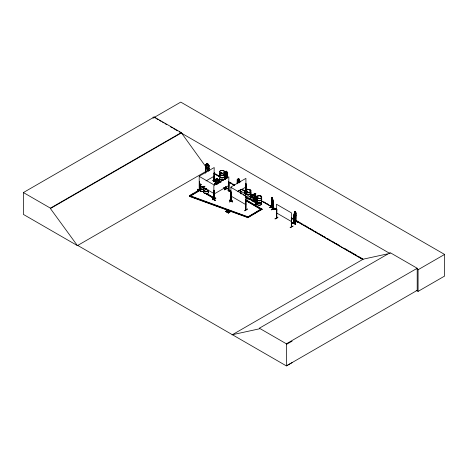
<?xml version="1.0" encoding="UTF-8"?>
<svg xmlns="http://www.w3.org/2000/svg" width="468" height="468" viewBox="0 0 468 468"><rect width="100%" height="100%" fill="white"/><g stroke="black" fill="none" stroke-linecap="round" stroke-linejoin="round"><path stroke-width="0.7" d="M215.251 179.542L215.613 183.561L217.345 183.918C215.76 184.907 215.572 182.304 215.35 183.415L217.433 183.848M294.079 214.923L294.079 223.605L294.53 213.192M295.84 212.285L295.77 221.814L295.992 221.604M295.992 221.627L295.981 221.276L295.647 221.463M252.094 197.73L252.205 196.589L253.527 194.553L254.223 194.46L254.949 193.331C257.224 193.378 253.843 196.384 255.85 193.846M271.586 207.336L273.002 209.442M273.154 209.371L273.002 208.868M272.891 209.237L273.002 209.184M295.794 215.128L295.647 216.403L295.84 215.145M292.149 223.131C295.448 223.043 298.379 225.459 292.149 223.131L295.723 224.125L292.243 222.996M292.243 222.879L295.729 223.973M220.58 172.686L220.75 172.423L220.563 172.791M221.189 172.739L220.878 172.44L221.189 172.622M223.376 171.077L223.505 171.007M247.186 191.804L246.888 191.623L247.391 191.921M246.882 191.769L247.18 191.634M247.344 191.804L247.367 191.874M249.889 190.242L249.736 190.248M249.953 190.066L250.047 190.248M257.622 198.075C258.839 197.876 256.909 197.859 258.026 198.175M257.833 198.221L258.266 198.122L258.067 197.765M260.846 196.449L260.606 196.267L260.898 196.472M260.764 196.461L260.711 196.227M269.773 207.675L272.862 206.961M197.66 189.435C206.335 194.495 191.95 185.72 200.491 191.055M197.794 189.195L200.632 190.792M197.788 189.335L200.608 190.962M212.308 198.724L212.466 198.461L215.292 200.076L215.14 200.345L212.308 198.724L215.14 200.339M215.268 200.24L212.425 198.643M229.367 200.269C238.621 205.511 223.464 196.384 232.204 201.872M225.898 173.622L224.95 172.984L225.675 173.985L224.921 175.477L225.927 174.143C226.354 175.693 227.758 174.704 226.155 173.85L226.904 172.44L225.915 173.529M227.29 176.237L224.546 177.021L227.29 176.237L227.688 175.055M225.781 188.727L225.833 187.849M225.547 188.75L225.892 187.855M226.506 212.103L226.793 211.22L227.992 211.244L226.793 211.401L226.284 211.975L226.84 210.401L226.834 211.249L227.992 211.244M228.331 213.156L228.618 212.273L229.817 212.121L228.618 212.454L228.331 213.156L228.337 212.296L227.161 212.302L227.378 212.607L228.378 212.144L227.161 212.302M226.284 211.975L226.84 210.401M228.659 211.454L228.887 211.764L228.659 211.454L228.378 212.326L227.161 212.484M272.323 200.07L272.592 199.473L272.75 202.194L272.335 200.556L271.92 200.983L272.23 200.169L271.931 198.514L272.282 200.035M226.793 211.401L227.062 210.53M228.109 213.028L228.337 212.472M228.887 211.583L228.659 212.302L229.817 212.296M209.079 168.328C209.184 171.189 201.772 166.807 208.664 169.322L209.085 168.398M197.835 191.032L200.076 189.715A2.48 1.433 0 0 0 200.924 191.201A2.48 1.433 0 0 0 203.674 191.313A2.48 1.433 0 0 1 200.924 191.201A2.48 1.433 0 0 1 200.041 189.704M229.531 202L232.186 200.333M232.321 200.38L229.548 201.878M275.079 218.889L277.875 217.257M225.64 188.809L223.932 187.785M199.198 190.3L199.21 176.19L214.209 167.532L213.923 181.619L214.291 181.531M214.227 198.666L214.069 198.426M230.894 200.965L231.303 200.854L230.929 200.983M230.899 201.269L231.315 201.38L231.28 192.717L230.929 192.629L231.28 192.717M245.636 209.483C246.671 209.506 244.945 209.576 245.952 209.962L245.922 196.028L230.929 187.37M245.636 209.799L245.764 201.082L245.811 209.752M240.581 193.664L240.581 191.108L255.575 199.766C255.914 206.651 255.54 203.989 255.294 204.288M276.863 217.953L276.453 217.831L276.769 218.006M276.5 217.872L276.728 218.328M276.5 218.187L276.483 204.241L291.476 212.899L291.511 226.84L291.377 226.301M291.236 226.699L291.611 226.453L291.195 226.43M295.992 221.288L295.671 221.733M199.239 190.026L199.59 189.686L199.28 189.868M214.11 181.338L214.046 181.678L214.303 181.508M228.981 190.815L228.852 182.087L228.671 190.967L228.94 190.827M231.303 200.538L230.917 200.632M217.386 183.924L215.286 183.526C215.134 177.079 215.836 178.021 215.596 183.561M215.379 182.848L214.373 184.491L215.572 182.906M215.572 182.725L214.584 184.532M215.233 182.421L215.631 183.538L217.386 183.702M218.638 179.823L218.977 179.893L218.638 179.823L218.591 183.456M216.479 179.414L215.625 179.267L218.486 179.858L218.878 180.332M216.503 179.484L216.479 178.349L217.708 178.606L217.649 179.718L218.263 180.203L218.263 182.192L217.649 182.918L216.503 182.678L215.888 181.701L215.888 179.712L216.503 179.484L216.52 178.396M215.613 183.561L215.643 179.092M218.486 179.858L218.936 180.297M244.378 193.389C249.257 185.217 243.974 195.489 244.384 192.874L247.332 189.06L248.414 189.686M244.407 192.892L246.308 189.961M246.209 191.108L244.887 193.144L245.109 193.775M246.344 191.886L245.349 193.413L246.209 193.91M253.042 194.261C249.368 200.614 251.31 195.308 253.609 194.056L255.756 195.296L255.791 195.864M255.007 199.415L256.926 196.507M255.06 199.444L256.932 196.525M256.528 199.087L257.195 198.069M244.553 193.495L246.507 190.494M244.624 193.547L246.577 190.552M250.994 197.911L253.516 194.413L251.632 197.467M251.064 197.964L253.34 194.314M251.17 198.011L253.516 194.413M253.246 199.21L255.598 195.612M253.317 199.269L255.663 195.671M253.492 199.368L255.768 195.718M254.931 200.199L257.207 196.542M255.037 200.24L256.99 197.244M255.107 200.298L257.061 197.303L256.072 198.824L255.961 199.959L256.821 200.456M256.329 202.644L257.113 201.445M256.4 202.697L257.184 201.497M205.739 165.379L205.405 165.303L205.739 165.379L205.739 172.593M208.71 166.029L209.091 166.029L208.71 166.029L208.71 171.083M205.405 173.242L205.434 164.654L206.645 164.549L206.066 164.835L206.066 166.824L206.675 167.813L207.81 168.065L208.418 167.351L208.418 165.362L207.81 164.871M206.634 164.572L206.645 163.484L207.862 163.753L207.827 169.135M205.417 167.532L205.785 168.685M207.868 164.888L209.085 165.537L208.634 165.017L205.821 164.362L205.411 164.683M209.067 165.491L209.044 170.434M220.51 172.54L220.545 172.838M221.153 172.791L220.82 172.821M247.344 191.623L246.782 191.874M260.5 196.373L260.606 196.42M271.668 207.201L273.183 209.389M295.647 221.779L295.963 212.958L295.957 221.639L294.109 223.593L294.132 214.701M295.963 212.958L295.665 213.098M294.179 220.837L297.771 222.019L294.278 220.896M294.132 223.049L295.647 221.551M295.846 221.469L293.939 223.564L293.886 214.239L295.601 212.103L295.823 212.32M297.759 222.007L294.196 220.972M271.744 202.176L272.873 203.826L271.703 202.188L271.75 197.888L272.037 198.374M295.144 216.871L295.168 211.483L294.524 212.144L294.53 217.485M294.588 212.168L295.179 211.554M294.536 213.63L295.144 212.963M294.547 215.567L295.144 214.952M294.085 217.942L295.63 216.386L294.144 217.948L294.115 213.63M247.332 216.889L190.189 196.115L189.645 195.53L248.011 216.865L247.595 217.515L189.78 196.496L190.189 195.846L199.625 190.4L199.462 181.303L199.59 181.736L199.333 181.59M189.78 196.496L199.561 190.704L199.462 181.303M226.489 177.746L227.068 177.22L227.068 175.231L226.489 174.546L226.489 172.569L225.406 172.891L225.406 174.874L224.827 175.898L224.827 177.887L225.406 178.068L225.389 179.203M213.87 199.38L213.858 185.486L228.852 176.828L228.671 190.967M228.951 182.146L228.717 190.95L228.6 190.546L228.981 190.47L228.694 190.651M231.256 200.567L231.075 200.69M215.233 179.566L215.643 179.244M246.952 191.558L246.847 191.921M239.47 182.081L239.072 179.033L238.148 178.571L238.183 179.618L237.194 179.431L237.212 183.655M225.623 186.65L225.623 188.82L225.716 187.305M227.506 188.189C224.804 189.464 221.814 191.277 227.506 188.183M252.96 198.227L253.984 197.619L255.312 195.583L255.089 194.957M199.561 181.362L199.35 190.16M213.923 181.619L214.209 172.791L214.303 181.543M214.069 181.654L214.303 172.85M213.028 180.566L215.719 182.093L212.87 180.478M214.209 181.134L214.022 181.449M200.093 189.593L197.701 190.985L200.205 189.704M214.332 193.723L214.362 198.923L213.946 198.801L214.075 190.102L214.087 199.239M213.958 190.804L213.929 199.479L214.139 198.923M230.35 191.564L227.518 189.949M212.917 199.59C221.639 194.706 207.09 203.165 215.73 197.982M213.069 199.836L215.865 198.216M213.999 199.45L214.209 190.651M245.665 191.43L245.916 183.631L246.016 190.64M245.758 191.482L246.016 183.69M240.675 191.517L240.675 193.606M245.729 192.085L244.723 191.389M245.489 192.015L244.735 191.406M231.016 201.211L231.28 201.339M245.671 209.834L245.764 201.082M246.022 201.228L245.671 201.141M255.335 204.446L255.417 200.035L255.703 204.522M255.674 200.175L255.323 200.088M247.42 208.962L244.758 210.822M257.078 203.738L254.299 205.382M276.582 209.448L276.57 218.082M275.102 218.936L277.898 217.117L275.102 218.755M276.483 218.164L276.863 218.234M291.576 218.106L291.225 218.018M290.16 227.624L293.108 226.062L290.178 227.594M77.758 245.448L77.454 245.63L23.4 214.42L23.4 192.553L154.229 117.018L181.239 132.608L205.674 166.544M154.229 117.018L154.229 117.421L180.759 102.106L444.6 254.434L444.6 276.079L418.07 291.394L416.175 290.295M23.4 192.553L50.409 208.143L181.239 132.608M292.102 362.63L286.375 365.894L77.723 245.431L77.413 245.606L50.409 208.547L181.239 133.011M77.413 245.606L208.552 169.896M206.084 180.882L214.209 176.19M189.645 195.53L199.017 190.119L199.561 190.435M189.645 195.799L194.015 193.272M195.267 192.553L199.017 190.388L199.561 190.704M205.159 193.243L205.709 192.927L215.081 198.338L214.531 198.923L205.159 193.243L214.531 198.654L215.081 198.338M237.492 179.221L239.657 180.467L239.961 182.456M237.305 179.993L237.305 183.602M213.858 194.144L228.852 185.486M237.194 182.286L237.481 183.509L237.258 182.28M231.028 191.196L229.162 190.119L228.612 190.435L231.104 191.868M238.633 190.915L241.465 189.318L238.674 191.096M238.657 190.944L241.465 189.318M237.791 191.722L245.916 187.03M245.244 197.174L246.496 196.449M249.298 198.953L249.889 198.871L252.334 200.281L252.334 200.813L249.889 199.397L249.298 199.479L249.298 198.953L250.386 198.321M249.298 199.479L250.386 198.853M254.13 199.216L255.154 198.625L255.382 199.286L255.154 198.625M253.504 200.368L252.252 201.088L252.334 200.281M254.13 199.479L255.382 198.754M253.165 201.181L253.755 201.1L256.195 202.515L256.195 203.042L253.755 201.632L253.165 201.714L253.165 201.181L254.253 200.556M257.371 202.597L256.119 203.323L256.195 202.515M255.914 202.673L257.371 202.071M245.343 199.462L262.15 209.167L247.771 217.737L247.227 217.421L261.056 209.167L247.853 217.058M247.227 217.152L247.771 217.468L262.15 209.167M232.058 334.889L363.197 259.173L387.358 253.919M232.362 334.708L259.371 328.834L259.371 328.208L390.201 252.673L417.21 268.263L417.21 290.359L286.375 365.894L286.375 343.799L417.21 268.263M390.201 253.299L389.897 253.48L179.355 131.923M416.818 269.024L418.07 269.749L444.6 254.434M286.375 344.43L292.102 341.166M215.303 183.105L215.637 183.479M220.545 172.522L221.025 172.616M221.071 172.791L220.65 172.674M260.658 196.232L260.764 196.531M215.262 183.503L215.221 183.169L218.018 183.743M227.349 173.254L224.605 174.043L227.349 173.254L227.67 174.225M226.547 177.793L227.705 177.068L227.319 177.536L224.634 178.296L224.248 178.056M225.348 171.423L226.53 171.101L226.489 172.212L227.068 172.394L226.489 177.39L225.003 177.875L225.74 176.43C224.137 175.576 225.541 174.587 225.968 176.132L226.974 174.798L226.219 176.296L226.945 177.296L225.991 176.606L225.4 177.717L225.406 175.722L224.827 175.05L225.348 171.423L225.365 172.511L224.576 172.745M226.471 172.189L227.688 172.195L227.629 177.887M227.261 171.984L224.593 172.774L224.248 173.236A2.515 1.451 0 0 1 222.464 175.424A2.515 1.451 0 0 1 219.703 173.61M227.249 172.862C227.986 172.282 226.658 177.115 227.308 177.98M272.078 197.303L272.739 199.795L272.499 202.281L271.814 200.427L272.078 197.303L272.557 197.999M271.557 198.058L271.563 207.371M271.715 198.648L271.738 207.552L271.849 202.451M272.516 199.076L272.867 199.52L271.709 197.9M272.996 200.152L272.826 199.526M273.055 208.909L272.867 209.266L273.019 200.55L273.148 209.401M272.867 206.838L269.714 207.593L272.797 206.891M272.873 208.985L271.768 207.324M271.253 209.676L275.032 209.132L271.264 209.711M271.253 209.857L274.962 209.003M225.693 188.393L225.909 188.943L224.037 187.773M246.671 194.173L245.998 194.343M226.834 211.068L227.992 211.068M225.336 211.249L226.553 211.091M225.336 211.431L226.512 211.419M229.817 212.121L228.659 212.121L228.618 212.454M212.911 180.613L215.736 182.222M244.606 191.453L245.729 191.962M247.116 191.933L246.864 191.874M276.6 218.106L276.74 209.646M291.318 226.617L291.318 217.959M199.491 189.628L199.485 190.47M215.549 183.251L215.292 183.199M218.503 179.835L217.708 179.671L217.708 178.606M206.675 164.97L207.81 165.222M206.675 166.959L207.81 167.211M293.886 217.099L294.161 217.895M189.78 196.221L247.595 217.246M224.587 187.861L226.015 188.563L224.488 187.914M223.938 187.826L225.88 188.932L225.88 186.796M228.671 190.739L231.104 192.143M229.484 200.187L232.356 201.802M223.961 187.767L225.553 188.686M154.229 117.421L155.487 118.147M156.745 118.872L158.003 119.597M159.255 120.323L161.138 121.411M162.396 122.136L163.654 122.862M164.911 123.587L166.795 124.675M170.563 126.851L172.446 127.939M173.704 128.665L177.471 130.835M239.072 179.033L238.148 178.501L238.148 179.636L237.685 179.724L238.148 182.83M255.815 193.881L254.949 193.331L254.241 194.419M215.496 173.903L217.392 174.997M218.65 175.722L219.913 176.454M230.016 182.286L231.274 183.011M233.169 184.105L234.433 184.837M242.009 189.207L245.162 191.032M250.842 194.308L252.738 195.402M255.259 196.858L256.522 197.59M264.098 201.96L265.362 202.691M266.625 203.422L268.515 204.51M269.779 205.241L271.042 205.973M275.459 208.523L276.723 209.249M291.868 217.994L294.395 219.451M295.659 220.182L302.603 224.19M303.861 224.921L308.283 227.471M309.541 228.197L313.964 230.753M315.221 231.479L317.117 232.573M318.38 233.304L319.644 234.029M320.908 234.76L322.797 235.854M324.061 236.58L325.324 237.311M327.214 238.405L328.477 239.13M329.741 239.862L331.005 240.587M332.9 241.681L334.158 242.412M335.421 243.138L339.838 245.694M344.261 248.245L348.046 250.427M349.309 251.158L356.885 255.528M358.143 256.259L362.565 258.81M213.929 173.353L219.609 176.629M228.442 181.73L234.755 185.375M241.699 189.382L245.484 191.57M250.538 194.489L252.427 195.577M254.955 197.04L256.218 197.765M261.267 200.684L277.044 209.793M291.564 218.176L362.887 259.354M207.833 170.013L209.102 170.744M214.168 173.669L219.235 176.594M228.735 182.081L233.801 185.006M242.032 189.756L245.197 191.587M254.697 197.069L255.961 197.8M261.659 201.088L271.159 206.575M272.429 207.306L276.225 209.5M292.055 218.638L362.981 259.588M244.46 193.448L246.484 194.571M276.483 212.899L291.476 221.557M255.124 200.977L256.768 201.93L255.148 200.994M250.169 198.707L252.591 200.105M254.036 200.936L256.458 202.334M240.581 193.272L241.827 193.998M243.079 194.717L255.575 201.93M250.169 199.233L251.989 200.286M254.036 201.468L256.458 202.866M252.047 200.444L252.252 201.088M230.408 191.108L229.162 190.119M245.343 199.731L259.664 207.997M260.91 208.716L262.15 209.436M245.419 200.134L261.606 209.752L245.419 200.409M199.239 176.389L214.233 185.047M230.929 196.028L245.922 204.686M199.239 185.047L214.233 193.705M206.329 193.559L215.081 198.607M259.371 328.208L286.375 343.799M224.207 178.086L225.389 178.138L225.371 179.18M225.974 188.838L225.974 186.738M253.908 198.783L255.832 195.87L255.739 195.279M271.697 207.546L271.768 207.008M247.426 209.102L244.647 210.752M215.748 198.134L212.934 199.737M224.424 173.698L224.488 179.542M207.388 168.895L208.248 170.071M272.13 197.666L272.423 198.438L272.13 198.017M294.232 215.894L294.547 216.415L295.466 214.625L295.203 211.501M239.932 181.017L239.072 180.098L239.008 179.069M239.206 182.543L238.809 181.543L239.4 180.701L239.078 180.513L238.61 181.18L237.896 179.776L238.428 181.315C237.147 181.929 238.294 183.152 238.627 181.666L239.113 182.947M205.47 167.515L205.838 168.626M244.425 192.88L244.518 193.436M418.07 269.749L418.07 291.394M276.834 209.594L276.769 218.322M273.019 200.134L273.037 209.453M272.095 197.361L272.095 198.426M256.119 202.79L256.119 203.323M255.417 200.035L255.417 204.364M253.755 201.1L253.755 201.632M253.393 201.31L253.393 201.843M249.889 198.871L249.889 199.397M249.526 199.081L249.526 199.608M245.916 191.974L245.916 178.372L230.917 187.03L230.929 201.322L231.022 192.57M245.583 196.186L245.583 196.718M240.932 191.664L240.932 193.752M240.833 191.722L240.833 193.81M237.463 180.198L237.463 183.801M231.186 192.775L231.215 201.451M231.11 200.485L231.128 201.433M227.565 172.768L227.565 174.207M227.565 176.372L227.565 177.817M218.977 179.893L218.977 182.742M218.93 179.964L218.93 182.812M208.757 165.953L208.757 171.007M207.862 163.753L207.85 164.841M206.686 163.525L206.669 168.884M205.791 165.303L205.791 172.516M153.171 116.936L153.171 118.369M50.409 208.143L50.409 208.547M261.425 200.971A2.515 1.451 0 0 1 259.249 203.153A2.515 1.451 0 0 1 257.072 200.971M261.396 201.123A2.48 1.433 0 0 1 259.249 203.27A2.48 1.433 0 0 1 257.102 201.123M261.39 202.989A2.469 1.427 0 0 1 259.249 205.124A2.469 1.427 0 0 1 257.107 202.989M261.396 203.124A2.48 1.433 0 0 1 259.249 205.271A2.48 1.433 0 0 1 257.102 203.124M261.425 198.584A2.515 1.451 0 0 1 259.249 200.76A2.515 1.451 0 0 1 257.072 198.584M261.396 200.719A2.48 1.433 0 0 1 259.249 202.872A2.48 1.433 0 0 1 257.102 200.719M261.396 198.73A2.48 1.433 0 0 1 259.249 200.883A2.48 1.433 0 0 1 257.102 198.73M261.425 200.848A2.515 1.451 0 0 1 259.249 203.03A2.515 1.451 0 0 1 257.072 200.848M261.425 198.461A2.515 1.451 0 0 1 259.249 200.637A2.515 1.451 0 0 1 257.072 198.461M261.396 198.333A2.48 1.433 0 0 1 259.249 200.479A2.48 1.433 0 0 1 257.102 198.333M250.175 198.467A2.463 1.422 0 0 1 246.928 198.59A2.463 1.422 0 0 1 246.297 196.747M250.567 196.747A2.463 1.422 0 0 1 250.813 197.092M250.181 198.602A2.475 1.427 0 0 1 246.923 198.724A2.475 1.427 0 0 1 246.285 196.876M250.573 196.876A2.475 1.427 0 0 1 250.825 197.221M250.608 192.336A2.515 1.451 0 0 1 248.432 194.518A2.515 1.451 0 0 1 246.256 192.336M250.573 192.488A2.475 1.427 0 0 1 248.432 194.635A2.475 1.427 0 0 1 246.285 192.488M250.608 192.213A2.515 1.451 0 0 1 248.432 194.395A2.515 1.451 0 0 1 246.256 192.213M250.579 192.085A2.48 1.433 0 0 1 248.432 194.238A2.48 1.433 0 0 1 246.285 192.085M250.579 194.875A2.48 1.433 0 0 1 249.672 196.835M247.788 196.975A2.48 1.433 0 0 1 247.192 196.835M246.677 196.607A2.48 1.433 0 0 1 246.285 196.308M250.608 194.729A2.515 1.451 0 0 1 249.081 196.858M246.654 196.478A2.515 1.451 0 0 1 246.256 196.18M250.579 194.477A2.48 1.433 0 0 1 249.075 196.578M250.608 194.606A2.515 1.451 0 0 1 249.081 196.736M224.283 177.711A2.486 1.433 0 0 1 222.458 179.852A2.486 1.433 0 0 1 219.732 178.056M224.523 173.751A2.475 1.427 0 0 1 222.13 175.553A2.475 1.427 0 0 1 219.744 173.751M224.523 173.353A2.475 1.427 0 0 1 222.13 175.149A2.475 1.427 0 0 1 219.744 173.353M224.529 176.143A2.48 1.433 0 0 1 222.13 177.945A2.48 1.433 0 0 1 219.738 176.143M224.312 175.646A2.515 1.451 0 0 1 222.464 177.811A2.515 1.451 0 0 1 219.703 175.997M224.312 175.523A2.515 1.451 0 0 1 222.464 177.688A2.515 1.451 0 0 1 219.703 175.874M224.529 175.74A2.48 1.433 0 0 1 222.13 177.542A2.48 1.433 0 0 1 219.738 175.74M224.312 173.137A2.515 1.451 0 0 1 222.464 175.301A2.515 1.451 0 0 1 219.703 173.488M224.283 177.817A2.486 1.433 0 0 1 222.458 179.958A2.486 1.433 0 0 1 219.732 178.162M224.517 178.366A2.469 1.427 0 0 1 224.517 179.104M224.271 179.449A2.469 1.427 0 0 1 221.189 180.051A2.469 1.427 0 0 1 219.749 178.366M224.283 177.893A2.486 1.433 0 0 1 222.458 180.034A2.486 1.433 0 0 1 219.732 178.238M220.896 182.169A2.475 1.427 0 0 1 219.744 180.56M220.89 181.771A2.48 1.433 0 0 1 219.738 180.162M219.65 182.918A2.48 1.433 0 0 1 219.738 182.549M220.873 182.052A2.515 1.451 0 0 1 219.703 180.42M220.873 181.929A2.515 1.451 0 0 1 219.703 180.297M208.547 191.763A2.486 1.433 0 0 1 206.148 193.565A2.486 1.433 0 0 1 203.744 191.763M206.786 189.207A2.48 1.433 0 0 1 203.75 187.452M206.148 188.856A2.48 1.433 0 0 1 203.75 187.054M208.623 190.213A2.475 1.427 0 0 1 205.821 191.628A2.475 1.427 0 0 1 203.755 189.844M208.664 190.072A2.515 1.451 0 0 1 205.821 191.511A2.515 1.451 0 0 1 203.715 189.698M208.576 190.33A2.515 1.451 0 0 1 205.493 191.353A2.515 1.451 0 0 1 203.715 189.575M208.541 190.184A2.48 1.433 0 0 1 205.505 191.196A2.48 1.433 0 0 1 203.75 189.441M206.797 189.09A2.515 1.451 0 0 1 203.715 187.311M206.797 188.967A2.515 1.451 0 0 1 203.715 187.188M208.541 191.851A2.48 1.433 0 0 1 206.786 193.606M206.148 193.653A2.48 1.433 0 0 1 203.75 191.851M204.914 186.867A2.469 1.427 0 0 1 204.007 186.34M203.668 191.172A2.463 1.422 0 0 1 200.936 191.067A2.463 1.422 0 0 1 200.052 189.569M203.674 186.925A2.48 1.433 0 0 1 200.924 186.82A2.48 1.433 0 0 1 200.041 185.31M203.077 186.668A2.48 1.433 0 0 1 200.041 184.913M203.674 189.312A2.48 1.433 0 0 1 200.924 189.207A2.48 1.433 0 0 1 200.041 187.703M203.691 189.189A2.515 1.451 0 0 1 200.907 189.084A2.515 1.451 0 0 1 200.006 187.557M203.691 189.066A2.515 1.451 0 0 1 200.907 188.961A2.515 1.451 0 0 1 200.006 187.434M203.674 188.914A2.48 1.433 0 0 1 200.924 188.809A2.48 1.433 0 0 1 200.041 187.299M203.089 186.948A2.515 1.451 0 0 1 200.006 185.17M203.089 186.826A2.515 1.451 0 0 1 200.006 185.047M201.199 184.72A2.469 1.427 0 0 1 200.298 184.199M272.979 202.983L272.821 203.779L272.996 203.013M253.989 194.823L252.661 196.858L253.527 197.356L254.849 195.32L253.989 194.823M254.972 193.635L254.732 194.004L255.288 194.319L255.522 193.957L254.972 193.635M295.039 211.828L294.653 212.577L295.039 211.828M239.809 181.438L240.061 181.584L239.809 181.438M226.489 174.546L225.406 174.874L226.489 174.552M226.489 175.401L225.406 175.722L226.489 175.406M226.296 178.337L225.599 178.899L226.296 178.337M226.296 171.382L225.599 171.943L226.296 171.382M217.444 178.794L216.707 178.636L216.707 178.992L217.444 179.145L217.444 178.794M217.649 180.075L216.503 179.841L216.503 181.83L217.649 182.064L217.649 180.075M207.605 163.935L206.874 163.771L206.874 164.128L207.605 164.291L207.605 163.935M238.855 179.156L238.306 178.834L238.855 179.513L238.855 179.156M239.008 180.484L238.148 179.987L238.148 181.976L239.008 182.473L239.008 180.484M272.499 199.444L272.054 198.789L272.054 200.778L272.499 201.433L272.499 199.444M258.008 198.292A2.486 1.433 0 0 0 261.735 197.051A2.486 1.433 0 0 0 258.008 195.811A2.486 1.433 0 0 0 258.008 198.292M258.014 198.479A2.469 1.427 0 0 0 261.717 197.244A2.469 1.427 0 0 0 258.014 196.01A2.469 1.427 0 0 0 258.014 198.479M258.008 198.362A2.486 1.433 0 0 0 261.735 197.122A2.486 1.433 0 0 0 258.008 195.881A2.486 1.433 0 0 0 258.008 198.362M247.186 192.126A2.486 1.433 0 0 0 250.918 190.886A2.486 1.433 0 0 0 247.186 189.645A2.486 1.433 0 0 0 247.186 192.126M247.192 192.243A2.475 1.427 0 0 0 250.906 191.002A2.475 1.427 0 0 0 247.192 189.768A2.475 1.427 0 0 0 247.192 192.243M246.683 192.009A2.469 1.427 0 0 0 250.819 191.371A2.469 1.427 0 0 0 247.794 189.622A2.469 1.427 0 0 0 246.683 192.009M220.89 173.043A2.486 1.433 0 0 0 224.617 171.803A2.486 1.433 0 0 0 220.89 170.557A2.486 1.433 0 0 0 220.89 173.043M220.896 173.154A2.469 1.427 0 0 0 224.605 171.92A2.469 1.427 0 0 0 220.896 170.685A2.469 1.427 0 0 0 220.896 173.154M203.995 186.217A2.486 1.433 0 0 0 204.902 186.738A2.486 1.433 0 0 1 203.995 186.223M200.286 184A2.486 1.433 0 0 0 201.193 184.527A2.475 1.427 0 0 1 200.292 183.988"/></g></svg>
